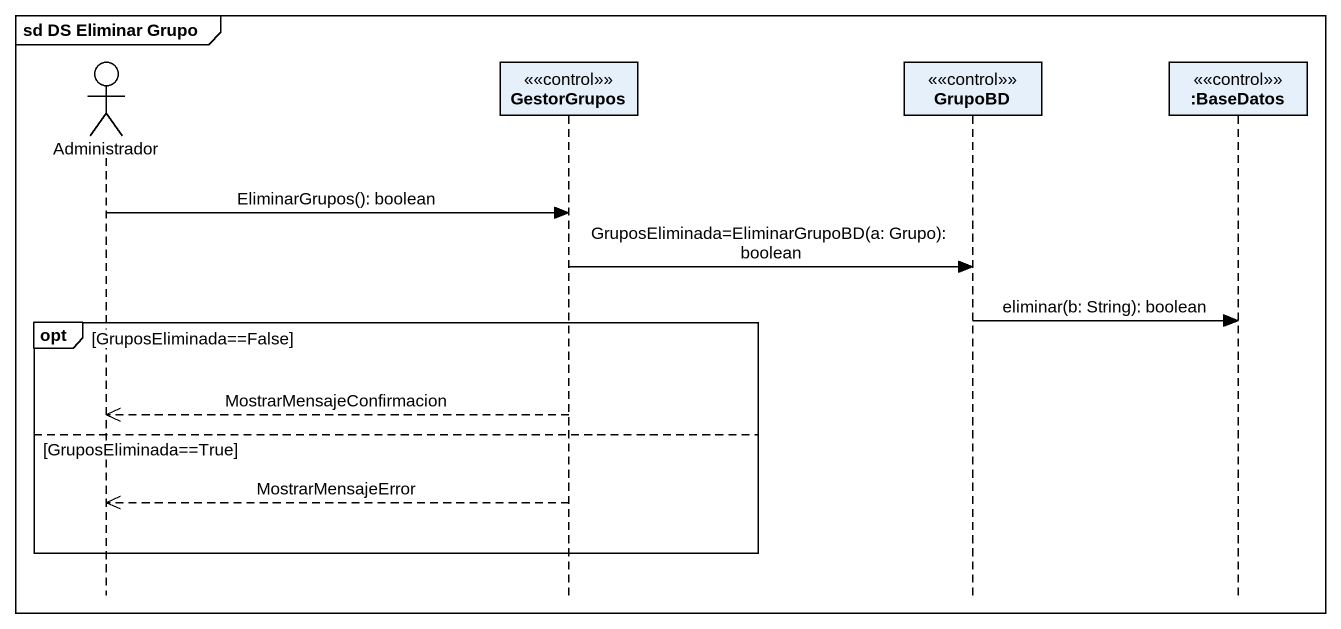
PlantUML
@startuml
mainframe sd DS Eliminar Grupo
hide footbox
actor Administrador
participant GestorGrupos <<control>>
participant GrupoBD <<control>>
participant ":BaseDatos" as BaseDatos <<control>>

Administrador -> GestorGrupos : EliminarGrupos(): boolean
GestorGrupos -> GrupoBD : GruposEliminada=EliminarGrupoBD(a: Grupo): boolean
GrupoBD -> BaseDatos : eliminar(b: String): boolean
opt GruposEliminada==False
  GestorGrupos -->> Administrador : MostrarMensajeConfirmacion
else GruposEliminada==True
  GestorGrupos -->> Administrador : MostrarMensajeError
end
@enduml
